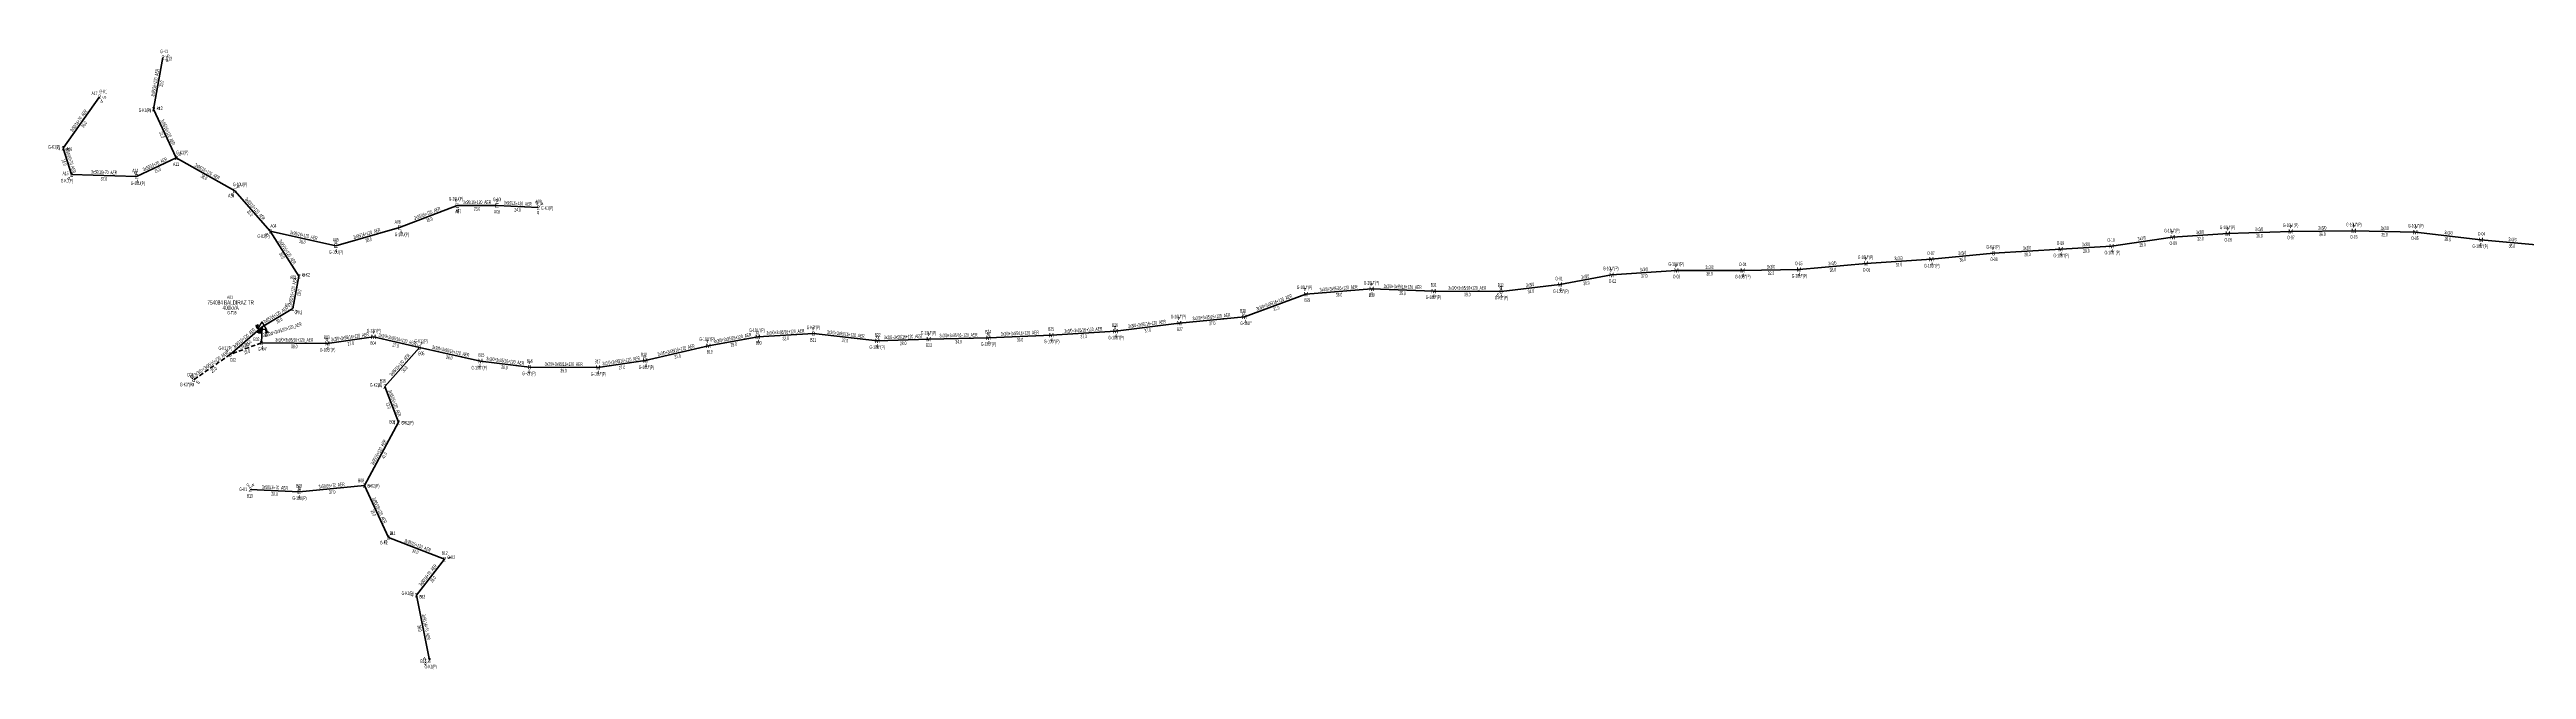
# Model space of a CAD drawing. Header units: millimetres. Extents: x 457514 to 465753, y 4009688 to 4014636.
# Drawn here: x 457514 to 458927, y 4009688 to 4010041 of the extents above; entities that cross this region are included whole.
import ezdxf
from ezdxf.enums import TextEntityAlignment as Align

# ---------------------------------------------------------------- set-up
doc = ezdxf.new("R2010")
doc.units = ezdxf.units.MM
doc.linetypes.add('DASHED', pattern=[3.75, 2.5, -1.25])
for name, color, linetype, lineweight in [('DIREK_AG_YENI', 108, 'Continuous', 25), ('DIREK_OG_YENI', 10, 'Continuous', 25), ('HAT_AG_HAVAI_YENI', 3, 'Continuous', 50), ('HAT_OG_HAVAI_ILERDE', 1, 'DASHED', 70), ('HAT_OG_HAVAI_YENI', 1, 'Continuous', 70), ('TRAFO_MEVCUT', 5, 'Continuous', 30), ('TRAFO_TADILAT_BYSK', 5, 'Continuous', 30)]:
    doc.layers.add(name, color=color, linetype=linetype, lineweight=lineweight)
doc.styles.add('Direk', font='B_CAD')
doc.styles.get("Standard").update_dxf_attribs({"font": 'Arial'})

# ---------------------------------------------------------------- blocks, each defined once
blk = doc.blocks.new('MEV_DIREK')
h = blk.add_hatch(color=32)
h.paths.add_polyline_path([(-2.1, 1), (-2.4, 1.1), (-3.3, -0.5), (-3.1, -0.7), (-2.7, 0.1), (-1.9, -0.4), (-1.8, -0.2), (-2.6, 0.2)])
h.paths.add_polyline_path([(-3.5, -0.2), (-3.3, -0.2), (-2.6, 1), (-2.7, 1.1)])
h.paths.add_polyline_path([(-3.5, 0.3), (-3.4, 0.2), (-3.1, 0.8), (-3.2, 0.9)])
h.paths.add_polyline_path([(-3.6, 0.8), (-3.7, 0.7), (-3.5, 0.6), (-3.5, 0.7)])
h.paths.add_polyline_path([(-1.5, -2.3), (-2.3, -2.3), (-2.5, -3.5), (-2.4, -3.5), (-2.2, -2.5), (-1.9, -2.5), (-2.1, -3.5), (-2, -3.5), (-1.8, -2.5), (-1.5, -2.5), (-1.7, -3.5), (-1.6, -3.5), (-1.4, -2.5), (-1.1, -2.5), (-1.3, -3.5), (-1.2, -3.5), (-1, -2.5), (-0.7, -2.5), (-0.9, -3.5), (-0.8, -3.5), (-0.6, -2.3), (-1.3, -2.3), (-1.3, -1.4), (-1.5, -1.4)])
at = {"layer": 'TRAFO_MEVCUT'}
for points in [[(2.4, -1.6), (2.1, -1.9), (2.1, -1.4), (1.9, -1.4), (2, -2.3), (2.2, -2), (2.3, -2.7), (2.1, -2.7), (2.4, -2.9), (2.4, -2.9), (2.6, -2.5), (2.4, -2.6)], [(2.4, -1.6), (2.1, -1.9), (2.1, -1.4), (1.9, -1.4), (2, -2.3), (2.2, -2), (2.3, -2.7), (2.1, -2.7), (2.4, -2.9), (2, -3.2), (2.2, -3.8), (2.3, -3.7), (2.1, -3.3), (2.3, -3.1), (2.4, -3.6), (2.5, -3.6), (2.3, -3.1), (2.5, -2.9), (2.7, -3.4), (2.7, -3.4), (2.6, -2.9), (2.7, -2.8), (2.9, -3.2), (3, -3.2), (2.8, -2.7), (3, -2.6), (3.1, -3.1), (3.2, -3), (3, -2.4), (2.4, -2.9), (2.6, -2.5), (2.4, -2.6)], [(3, -2.6), (3.1, -3.1), (3.2, -3), (3, -2.4), (2.4, -2.9), (2.6, -2.5), (2.4, -2.6), (2.4, -1.6), (2.1, -1.9), (2.1, -1.4), (1.9, -1.4), (2, -2.3), (2.2, -2), (2.3, -2.7), (2.1, -2.7), (2.4, -2.9), (2, -3.2), (2.2, -3.8), (2.3, -3.7), (2.1, -3.3), (2.3, -3.1), (2.4, -3.6), (2.5, -3.6), (2.3, -3.1), (2.5, -2.9), (2.7, -3.4), (2.7, -3.4), (2.6, -2.9), (2.7, -2.8), (2.9, -3.2), (3, -3.2), (2.8, -2.7)]]:
    blk.add_hatch(color=32, dxfattribs=at).paths.add_polyline_path(points)
at = {"layer": 'TRAFO_MEVCUT', "linetype": 'Continuous'}
for p, q in [((-2.5, -1.4), (0, 2.9)), ((2.5, -1.4), (0, 2.9)), ((-2.5, -1.4), (2.5, -1.4))]:
    blk.add_line(p, q, dxfattribs=at)
at = {"layer": 'TRAFO_MEVCUT', "color": 32, "flags": 128}
blk.add_lwpolyline([(1.9, -1.4), (2.1, -1.4), (2.1, -1.9), (2.4, -1.6), (2.4, -2.6), (2.6, -2.5), (2.4, -2.9), (3, -2.4), (3.2, -3), (3.1, -3.1), (3, -2.6), (2.8, -2.7), (3, -3.2), (2.9, -3.2), (2.7, -2.8), (2.6, -2.9), (2.7, -3.4), (2.7, -3.4), (2.5, -2.9), (2.3, -3.1), (2.5, -3.6), (2.4, -3.6), (2.3, -3.1), (2.1, -3.3), (2.3, -3.7), (2.2, -3.8), (2, -3.2), (2.4, -2.9), (2.1, -2.7), (2.3, -2.7), (2.2, -2), (2, -2.3), (1.9, -1.4)], dxfattribs=at)
at = {"layer": 'TRAFO_TADILAT_BYSK', "color": 32, "flags": 128}
for points in [[(-3.5, 0.6), (-3.5, 0.7), (-3.6, 0.8), (-3.7, 0.7), (-3.5, 0.6)], [(-3.3, -0.2), (-2.6, 1), (-2.7, 1.1), (-3.5, -0.2), (-3.3, -0.2)], [(-3.4, 0.2), (-3.1, 0.8), (-3.2, 0.9), (-3.5, 0.3), (-3.4, 0.2)], [(-1.8, -0.2), (-2.6, 0.2), (-2.1, 1), (-2.4, 1.1), (-3.3, -0.5), (-3.1, -0.7), (-2.7, 0.1), (-1.9, -0.4), (-1.8, -0.2)], [(-1.3, -1.4), (-1.5, -1.4), (-1.5, -2.3), (-2.3, -2.3), (-2.5, -3.5), (-2.4, -3.5), (-2.2, -2.5), (-1.9, -2.5), (-2.1, -3.5), (-2, -3.5), (-1.8, -2.5), (-1.5, -2.5), (-1.7, -3.5), (-1.6, -3.5), (-1.4, -2.5), (-1.1, -2.5), (-1.3, -3.5), (-1.2, -3.5), (-1, -2.5), (-0.7, -2.5), (-0.9, -3.5), (-0.8, -3.5), (-0.6, -2.3), (-1.3, -2.3), (-1.3, -1.4)]]:
    blk.add_lwpolyline(points, dxfattribs=at)

msp = doc.modelspace()

# ---------------------------------------------------------------- linework, layer by layer
at = {"layer": 'HAT_AG_HAVAI_YENI'}
for p, q in [((457579.19, 4010036.788), (457573.863, 4010007.384)), ((457542.986, 4010014.336), (457522.219, 4009984.996)), ((457573.863, 4010007.384), (457586.778467, 4009979.479074)), ((457527.059, 4009970.101), (457522.219, 4009984.996)), ((457586.778467, 4009979.479074), (457564.065, 4009968.865)), ((457586.778467, 4009979.479074), (457620.267, 4009960.733)), ((457564.065, 4009968.865), (457527.059, 4009970.101)), ((457640.387, 4009937.683), (457620.267, 4009960.733)), ((457746.98, 4009952.385), (457714.174, 4009939.771)), ((457769.756, 4009952.319), (457746.98, 4009952.385)), ((457793.318, 4009951.155), (457769.756, 4009952.319)), ((457677.861261, 4009929.349418), (457640.387, 4009937.683)), ((457640.387, 4009937.683), (457656.793, 4009912.065)), ((457714.174, 4009939.771), (457677.861261, 4009929.349418)), ((457656.793, 4009912.065), (457653.219, 4009893.625)), ((457653.219, 4009893.625), (457635.8, 4009883.103)), ((457617.495, 4009867.314), (457635.8, 4009883.103)), ((457725.553, 4009871.236), (457705.727, 4009849.003)), ((457705.727, 4009849.003), (457713.564, 4009828.691)), ((457713.564, 4009828.691), (457694.126, 4009792.518)), ((457656.973, 4009788.883), (457628.952, 4009790.193)), ((457694.126, 4009792.518), (457656.973, 4009788.883)), ((457694.126, 4009792.518), (457707.837, 4009762.782)), ((457707.837, 4009762.782), (457739.739, 4009750.499)), ((457739.739, 4009750.499), (457723.747, 4009729.9)), ((457723.747, 4009729.9), (457731.178, 4009692.913))]:
    msp.add_line(p, q, dxfattribs=at)
at = {"layer": 'HAT_OG_HAVAI_ILERDE'}
for p, q in [((457635.351, 4009873.974), (457617.495, 4009867.314)), ((457617.495, 4009867.314), (457596.724, 4009852.914))]:
    msp.add_line(p, q, dxfattribs=at)
at = {"layer": 'HAT_OG_HAVAI_YENI'}
for p, q in [((458690.854598, 4009929.171169), (458661.823313, 4009927.418274)), ((458725.638626, 4009934.326404), (458690.854598, 4009929.171169)), ((458757.129, 4009936.278), (458725.638626, 4009934.326404)), ((458793.050808, 4009937.577573), (458757.129, 4009936.278)), ((458829.016035, 4009937.963225), (458793.050808, 4009937.577573)), ((458864.126297, 4009937.13652), (458829.016035, 4009937.963225)), ((458901.474497, 4009932.762668), (458864.126297, 4009937.13652)), ((458937.27, 4009929.467), (458901.474497, 4009932.762668)), ((458442.514809, 4009915.305825), (458405.624115, 4009912.686408)), ((458480.419389, 4009915.278385), (458442.514809, 4009915.305825)), ((458512.555606, 4009915.799635), (458480.419389, 4009915.278385)), ((458550.728551, 4009919.18889), (458512.555606, 4009915.799635)), ((458588.036134, 4009921.655712), (458550.728551, 4009919.18889)), ((458623.469, 4009925.141), (458588.036134, 4009921.655712)), ((458661.823313, 4009927.418274), (458623.469, 4009925.141)), ((458231.247, 4009901.809), (458196.129, 4009888.764)), ((458268.692857, 4009904.710069), (458231.247, 4009901.809)), ((458304.039, 4009903.517), (458268.692857, 4009904.710069)), ((458342.551, 4009903.336), (458304.039, 4009903.517)), ((458376.108, 4009907.197), (458342.551, 4009903.336)), ((458405.624115, 4009912.686408), (458376.108, 4009907.197)), ((458196.129, 4009888.764), (458158.92, 4009885.253)), ((457635.351, 4009873.974), (457635.8, 4009883.103)), ((457672.89253, 4009873.614418), (457635.351, 4009873.974)), ((457699.289264, 4009877.356053), (457672.89253, 4009873.614418)), ((457725.553, 4009871.236), (457699.289264, 4009877.356053)), ((457890.381963, 4009872.258587), (457854.266993, 4009863.812044)), ((457918.530846, 4009877.448693), (457890.381963, 4009872.258587)), ((457950.206, 4009879.246), (457918.530846, 4009877.448693)), ((457986.754, 4009875.051), (457950.206, 4009879.246)), ((458016.04042, 4009876.086254), (457986.754, 4009875.051)), ((458050.059397, 4009876.854227), (458016.04042, 4009876.086254)), ((458086.023931, 4009878.358812), (458050.059397, 4009876.854227)), ((458122.582354, 4009880.608338), (458086.023931, 4009878.358812)), ((458158.92, 4009885.253), (458122.582354, 4009880.608338)), ((457760.248, 4009863.582), (457725.553, 4009871.236)), ((457788.204, 4009860.098), (457760.248, 4009863.582)), ((457827.338798, 4009859.854027), (457788.204, 4009860.098)), ((457854.266993, 4009863.812044), (457827.338798, 4009859.854027))]:
    msp.add_line(p, q, dxfattribs=at)

# ---------------------------------------------------------------- block references
at = {"layer": 'TRAFO_MEVCUT'}
msp.add_blockref('MEV_DIREK', (457635.8, 4009883.103), dxfattribs=at)

# ---------------------------------------------------------------- texts
at = {"layer": 'DIREK_AG_YENI', "width": 0.53}
for s, p in [('G-K1', (457579.829222, 4010040.316381)), ('A13', (457582.633939, 4010036.164076)), ('A17', (457540.129203, 4010016.358056)), ('G-K1', (457545.168733, 4010017.419805)), ('G-K1(P)', (457568.81201, 4010006.738394)), ('A12', (457577.334755, 4010007.827752)), ('G-K1(P)', (457517.189993, 4009985.760604)), ('A16', (457525.679236, 4009984.46991)), ('A15', (457523.606773, 4009970.677305)), ('A14', (457563.363206, 4009972.293919)), ('A11', (457586.650452, 4009975.981416)), ('G-K1(P)', (457590.210696, 4009982.657211)), ('G-K1(P)', (457524.374671, 4009966.533068)), ('G-10U(P)', (457564.845019, 4009965.053877)), ('A10', (457618.061488, 4009958.015332)), ('G-10U(P)', (457623.2451, 4009964.402663)), ('G-10U(P)', (457746.282404, 4009956.173639)), ('G-10I', (457769.847823, 4009955.832325)), ('A06', (457713.062127, 4009943.089695)), ('A07', (457747.613796, 4009948.942864)), ('A08', (457769.664557, 4009948.820195)), ('A09', (457793.490695, 4009954.650737)), ('G-K1(P)', (457798.414864, 4009950.903207)), ('G-K2(P)', (457636.5602, 4009934.812206)), ('A04', (457642.174433, 4009940.692167)), ('A05', (457677.755117, 4009932.847808)), ('G-10U(P)', (457715.482227, 4009935.866232)), ('G-10U(P)', (457677.969194, 4009925.792049)), ('A03', (457653.355378, 4009911.407158)), ('G-K2', (457660.790876, 4009912.830056)), ('A02', (457650.349076, 4009895.628381)), ('G-K2', (457656.479414, 4009891.349034)), ('G-K2(P)', (457700.729955, 4009849.912307)), ('B06', (457704.588603, 4009852.312691)), ('B07', (457710.070818, 4009828.909357)), ('G-K2(P)', (457718.65597, 4009828.372704)), ('G-K1', (457624.975471, 4009790.378905)), ('B10', (457628.788551, 4009786.696819)), ('B09', (457656.884089, 4009792.381871)), ('B08', (457692.18567, 4009795.430923)), ('G-K2(P)', (457699.22791, 4009792.362216)), ('G-10U(P)', (457657.063166, 4009785.33472)), ('G-K2', (457705.171561, 4009759.938819)), ('B11', (457710.230773, 4009765.3354)), ('B12', (457739.906885, 4009753.994971)), ('G-K2', (457743.649725, 4009751.587887)), ('G-K1(P)', (457718.818977, 4009731.058759)), ('B13', (457727.15408, 4009729.098871)), ('B14', (457727.746568, 4009692.223596)), ('G-K1(P)', (457731.929676, 4009689.171614))]:
    msp.add_text(s, height=2.05, dxfattribs=at).set_placement(p, align=Align.MIDDLE_CENTER)
at = {"layer": 'DIREK_AG_YENI', "style": 'Direk'}
for s, p in [('2', (457579.19, 4010036.788)), ('2', (457542.986, 4010014.336)), ('2', (457573.863, 4010007.384)), ('2', (457522.219, 4009984.996)), ('2', (457527.059, 4009970.101)), ('2', (457586.778467, 4009979.479074)), ('E', (457564.065, 4009968.865)), ('E', (457620.267, 4009960.733)), ('E', (457746.98, 4009952.385)), ('E', (457769.756, 4009952.319)), ('2', (457793.318, 4009951.155)), ('2', (457640.387, 4009937.683)), ('E', (457677.861261, 4009929.349418)), ('E', (457714.174, 4009939.771)), ('2', (457656.793, 4009912.065)), ('2', (457653.219, 4009893.625)), ('2', (457705.727, 4009849.003)), ('2', (457713.564, 4009828.691)), ('2', (457628.952, 4009790.193)), ('E', (457656.973, 4009788.883)), ('2', (457694.126, 4009792.518)), ('2', (457707.837, 4009762.782)), ('2', (457739.739, 4009750.499)), ('2', (457723.747, 4009729.9)), ('2', (457731.178, 4009692.913))]:
    msp.add_text(s, height=2.5, dxfattribs=at).set_placement(p, align=Align.MIDDLE_CENTER)
at = {"layer": 'DIREK_AG_YENI', "color": 32, "style": 'Direk'}
for s, rotation, p in [('4', 409.731339, (457581.326462, 4010034.978157)), ('5', 469.731339, (457581.825601, 4010037.733308)), ('5', 444.708947, (457545.77407, 4010014.077798)), ('4', 384.708947, (457544.156425, 4010011.79236)), ('4', 97.283922, (457576.640404, 4010007.739002)), ('4', 441.355032, (457524.987188, 4009984.575128)), ('4', 132.798727, (457588.832953, 4009981.381464)), ('4', 323.044075, (457525.375639, 4009967.863525)), ('4', 371.566932, (457564.626435, 4009966.121865)), ('4', 140.939085, (457622.03141, 4009962.907134)), ('4', 190.432931, (457746.472964, 4009955.138709)), ('4', 178.502883, (457769.829155, 4009955.118044)), ('5', 199.671798, (457792.375431, 4009953.791582)), ('4', 132.171799, (457795.393178, 4009953.034796)), ('4', 306.876545, (457638.147195, 4009936.00274)), ('4', 378.522559, (457715.063498, 4009937.116044)), ('4', 361.737861, (457677.946175, 4009926.550706)), ('4', 100.833464, (457659.543097, 4009912.591274)), ('4', 415.082631, (457655.51494, 4009892.022295)), ('4', 259.686789, (457702.972237, 4009849.504281)), ('4', 446.423131, (457716.358546, 4009828.516315)), ('5', 567.323334, (457627.666768, 4009792.680605)), ('4', 507.323334, (457630.463713, 4009792.549846)), ('4', 448.251049, (457696.924696, 4009792.432543)), ('4', 361.455646, (457657.044129, 4009786.083904)), ('4', 136.848075, (457709.752019, 4009764.82472)), ('4', 105.559117, (457742.436392, 4009751.250051)), ('4', 436.768026, (457726.472664, 4009729.259096)), ('4', 251.359971, (457728.524873, 4009693.80794)), ('5', 311.359971, (457729.076396, 4009691.062795))]:
    msp.add_text(s, height=2, rotation=rotation, dxfattribs=at).set_placement(p, align=Align.MIDDLE_CENTER)
at = {"layer": 'DIREK_AG_YENI', "color": 4, "style": 'Direk'}
for p in [(457571.383175, 4010007.067034), (457519.747403, 4009985.371778), (457563.563719, 4009971.314228), (457618.691634, 4009958.791809), (457747.432711, 4009949.926331), (457793.194647, 4009948.658045), (457677.785444, 4009931.848268), (457654.337556, 4009911.595113), (457711.06887, 4009828.846969), (457656.909492, 4009791.382193), (457706.127162, 4009760.958143), (457721.313372, 4009730.472235)]:
    msp.add_text('q', height=2, dxfattribs=at).set_placement(p, align=Align.MIDDLE_CENTER)
at = {"layer": 'DIREK_OG_YENI', "width": 0.53}
for s, p in [("G-10U''(P)", (458829.03855, 4009941.4759)), ("G-K1''(P)", (458623.18399, 4009928.756086)), ('O-09', (458661.614118, 4009930.912017)), ('O-10', (458690.492224, 4009932.652359)), ("G-10U''(P)", (458725.251842, 4009938.013651)), ('O-09', (458726.003764, 4009930.845503)), ("G-10U''(P)", (458756.952692, 4009939.871144)), ('O-08', (458757.300531, 4009932.782206)), ("G-10U''(P)", (458792.967674, 4009941.123215)), ('O-07', (458793.132848, 4009934.078534)), ('O-06', (458828.993602, 4009934.463297)), ("G-10U''(P)", (458864.381054, 4009940.766811)), ('O-05', (458863.881287, 4009933.645106)), ("G-10U''(P)", (458901.088962, 4009929.075929)), ('O-04', (458901.838519, 4009936.243687)), ("G-10U''(P)", (458405.147385, 4009916.408651)), ("G-10U''(P)", (458442.389604, 4009918.873382)), ('O-04', (458480.392274, 4009918.77828)), ('O-05', (458512.372337, 4009919.294833)), ("G-10U''(P)", (458550.446449, 4009922.83154)), ('O-06', (458550.998796, 4009915.699339)), ("G-10U''(P)", (458588.336294, 4009918.005064)), ('O-07', (458587.749329, 4009925.143941)), ('O-08', (458623.744083, 4009921.651827)), ("G-10U''(P)", (458662.039613, 4009923.805876)), ("G-10U''(P)", (458691.23829, 4009925.485179)), ("G-10U''(P)", (458230.403419, 4009905.644522)), ("G-10U''(P)", (458268.615658, 4009908.252558)), ('B30', (458268.769113, 4009901.2109)), ("G-10U''(P)", (458303.970998, 4009899.979431)), ('B31', (458304.106267, 4009907.016354)), ("G-K2''(P)", (458342.747992, 4009899.753187)), ('B32', (458342.358851, 4009906.830722)), ("G-10U''(P)", (458376.672276, 4009903.443523)), ('O-01', (458375.587677, 4009910.658107)), ('O-02', (458406.068749, 4009909.214766)), ('O-03', (458442.637567, 4009911.807978)), ("G-10U''(P)", (458480.446624, 4009911.763084)), ("G-10U''(P)", (458512.744328, 4009912.200443)), ("G-10U''(P)", (458158.50944, 4009888.94979)), ('B28', (458195.348562, 4009892.175879)), ("G-10U''", (458196.957613, 4009885.141514)), ('B29', (458231.998818, 4009898.390701)), ("G-K1''(P)", (457614.749459, 4009870.859146)), ('B02', (457632.525937, 4009876.04016)), ('B03', (457672.663042, 4009877.106886)), ("G-12I''(P)", (457699.446645, 4009880.925336)), ('B04', (457699.135087, 4009873.85945)), ("G-K1''(P)", (457726.405786, 4009874.995959)), ("G-10U''(P)", (457889.58267, 4009876.082823)), ("G-10U''(P)", (457918.085299, 4009881.159143)), ('B20', (457918.948125, 4009873.973657)), ("G-K2''(P)", (457950.308117, 4009882.790805)), ('B21', (457950.105215, 4009875.747451)), ("G-10U''(P)", (457986.612783, 4009871.475306)), ('B22', (457986.892119, 4009878.548274)), ("G-10U''(P)", (458015.937433, 4009879.642335)), ('B23', (458016.141741, 4009872.587721)), ("G-10U''(P)", (458050.174106, 4009873.292065)), ('B24', (458049.946748, 4009880.352414)), ("G-10U''(P)", (458086.209863, 4009874.760974)), ('B25', (458085.843296, 4009881.854148)), ("G-10U''(P)", (458122.929518, 4009876.937471)), ('B26', (458122.252819, 4009884.092791)), ('B27', (458159.30633, 4009881.774387)), ('C02', (457619.116192, 4009864.212107)), ("G-K4''", (457635.973479, 4009870.426717)), ("G-10U''(P)", (457673.130568, 4009869.991832)), ('B05', (457726.629759, 4009867.905746)), ("G-10U''(P)", (457759.596644, 4009859.800127)), ('B15', (457760.842062, 4009867.031216)), ('B16', (457788.431723, 4009863.590584)), ('B17', (457827.094513, 4009863.345491)), ("G-10U''(P)", (457854.989941, 4009860.008763)), ('B18', (457853.613397, 4009867.250476)), ('B19', (457891.098015, 4009868.832618)), ("G-K3''(P)", (457592.762267, 4009850.167433)), ('C03', (457594.729886, 4009855.790371)), ("G-K1''(P)", (457787.969474, 4009856.501079)), ("G-10U''(P)", (457827.592771, 4009856.224094))]:
    msp.add_text(s, height=2.05, dxfattribs=at).set_placement(p, align=Align.MIDDLE_CENTER)
at = {"layer": 'DIREK_OG_YENI', "color": 32, "style": 'Direk'}
for s, rotation, p in [('4', 184.507825, (458623.248933, 4009927.932339)), ('4', 185.9883, (458725.346515, 4009937.111125)), ('4', 182.809133, (458756.991775, 4009939.074635)), ('4', 181.343144, (458792.985175, 4009940.376803)), ('4', 179.63276, (458829.033982, 4009940.763167)), ('4', 175.985838, (458864.322306, 4009939.929651)), ('4', 354.030078, (458901.183279, 4009929.977854)), ('4', 187.298481, (458405.268408, 4009915.463722)), ('4', 182.009992, (458442.416602, 4009918.104102)), ('4', 184.428383, (458550.512355, 4009921.980531)), ('4', 364.70034, (458588.265579, 4009918.865129)), ('4', 363.426612, (458661.990669, 4009924.62328)), ('4', 365.942782, (458691.144496, 4009926.386217)), ('4', 192.404091, (458230.645546, 4009904.543639)), ('4', 181.248423, (458268.631853, 4009907.509405)), ('4', 358.89875, (458303.985186, 4009900.717517)), ('5', 316.438909, (458340.621443, 4009901.307008)), ('4', 363.147098, (458342.704719, 4009900.540223)), ('4', 368.549488, (458376.524258, 4009904.428114)), ('4', 360.443889, (458480.441082, 4009912.47847)), ('4', 363.001531, (458512.702222, 4009913.003476)), ('4', 186.337215, (458158.610936, 4009888.035891)), ('4', 372.88426, (458196.753351, 4009886.034497)), ('4', 369.952964, (457635.834951, 4009871.21614)), ('4', 177.475277, (457699.412605, 4009880.153335)), ('4', 151.279675, (457726.898497, 4009873.691532)), ('4', 191.80529, (457889.809121, 4009874.999363)), ('4', 366.847241, (457918.864669, 4009874.668664)), ('4', 178.3499, (457950.286628, 4009882.044839)), ('4', 357.738367, (457986.643504, 4009872.253181)), ('4', 181.658873, (458015.959364, 4009878.88508)), ('4', 361.844405, (458050.149516, 4009874.055678)), ('4', 362.958346, (458086.168439, 4009875.562544)), ('4', 365.402564, (458122.845982, 4009877.820777)), ('4', 217.756013, (457615.780559, 4009869.527751)), ('4', 363.759467, (457673.07612, 4009870.820443)), ('4', 350.227761, (457759.77275, 4009860.822627)), ('4', 176.269493, (457788.386178, 4009862.892067)), ('4', 364.002255, (457827.534226, 4009857.060855)), ('4', 370.762691, (457854.789869, 4009861.061299)), ('4', 349.732576, (457596.22492, 4009850.158838)), ('5', 417.232575, (457599.078448, 4009851.398555))]:
    msp.add_text(s, height=2, rotation=rotation, dxfattribs=at).set_placement(p, align=Align.MIDDLE_CENTER)
at = {"layer": 'DIREK_OG_YENI', "style": 'Direk'}
for s, p in [('M', (458661.823313, 4009927.418274)), ('M', (458690.854598, 4009929.171169)), ('M', (458725.638626, 4009934.326404)), ('M', (458757.129, 4009936.278)), ('M', (458793.050808, 4009937.577573)), ('M', (458829.016035, 4009937.963225)), ('M', (458864.126297, 4009937.13652)), ('M', (458901.474497, 4009932.762668)), ('M', (458442.514809, 4009915.305825)), ('M', (458480.419389, 4009915.278385)), ('M', (458512.555606, 4009915.799635)), ('M', (458550.728551, 4009919.18889)), ('M', (458588.036134, 4009921.655712)), ('8', (458623.469, 4009925.141)), ('M', (458231.247, 4009901.809)), ('M', (458268.692857, 4009904.710069)), ('M', (458304.039, 4009903.517)), ('8', (458342.551, 4009903.336)), ('M', (458376.108, 4009907.197)), ('M', (458405.624115, 4009912.686408)), ('M', (458158.92, 4009885.253)), ('M', (458196.129, 4009888.764)), ('8', (457635.351, 4009873.974)), ('M', (457672.89253, 4009873.614418)), ('M', (457699.289264, 4009877.356053)), ('8', (457725.553, 4009871.236)), ('M', (457890.381963, 4009872.258587)), ('M', (457918.530846, 4009877.448693)), ('8', (457950.206, 4009879.246)), ('M', (457986.754, 4009875.051)), ('M', (458016.04042, 4009876.086254)), ('M', (458050.059397, 4009876.854227)), ('M', (458086.023931, 4009878.358812)), ('M', (458122.582354, 4009880.608338)), ('8', (457617.495, 4009867.314)), ('M', (457760.248, 4009863.582)), ('8', (457788.204, 4009860.098)), ('M', (457827.338798, 4009859.854027)), ('M', (457854.266993, 4009863.812044)), ('8', (457596.724, 4009852.914))]:
    msp.add_text(s, height=2.5, dxfattribs=at).set_placement(p, align=Align.MIDDLE_CENTER)
at = {"layer": 'DIREK_OG_YENI', "color": 4, "style": 'Direk'}
for p in [(458268.747326, 4009902.210663), (458342.413751, 4009905.83223), (458195.571544, 4009891.201056), (457672.72861, 4009876.109038), (457723.785233, 4009873.003767), (457918.232789, 4009879.930862), (457986.852657, 4009877.549053), (458049.978933, 4009879.352932), (458122.346971, 4009883.097233), (457788.041341, 4009857.603297), (457853.800139, 4009866.268067), (457595.299633, 4009854.968551)]:
    msp.add_text('q', height=2, dxfattribs=at).set_placement(p, align=Align.MIDDLE_CENTER)
at = {"layer": 'HAT_AG_HAVAI_YENI', "lineweight": 30, "width": 0.53}
for s, rotation, p in [('3x95/16+120_AER', 439.731269, (457575.690176, 4010022.237696)), ('3x50/16+70_AER', 414.70786, (457531.908472, 4010000.15733)), ('3x95/16+120_AER', 294.836565, (457581.092116, 4009993.788527)), ('3x50/16+70_AER', 288.001178, (457525.44707, 4009977.811193)), ('3x50/16+70_AER', 358.087711, (457545.590335, 4009970.332273)), ('3x50/16+70_AER', 385.047008, (457575.061926, 4009974.942084)), ('3x95/16+120_AER', 330.761224, (457603.938005, 4009970.847796)), ('3x95/16+120_AER', 311.116672, (457630.96738, 4009949.767032)), ('3x95/16+120_AER', 381.03212, (457730.271613, 4009946.871342)), ('3x95/16+120_AER', 359.834768, (457758.370412, 4009953.202179)), ('3x95/16+120_AER', 357.171747, (457781.579191, 4009952.586297)), ('3x95/16+120_AER', 302.635753, (457649.305751, 4009925.332226)), ('3x95/16+120_AER', 347.462484, (457659.308572, 4009934.345961)), ('3x95/16+120_AER', 376.013217, (457695.78301, 4009935.377184)), ('3x95/16+120_AER', 439.031459, (457654.17164, 4009903.006289)), ('3x95/16+120_AER', 391.132781, (457644.070115, 4009889.091332)), ('3x95/16+120_AER', 400.778613, (457626.092255, 4009875.85232)), ('3x95/16+120_AER', 408.274629, (457715.005503, 4009860.685095)), ('3x95/16+120_AER', 291.098839, (457710.4385, 4009839.152958)), ('3x95/16+120_AER', 421.747011, (457703.096096, 4009811.006955)), ('3x50/16+70_AER', 357.322696, (457643.002619, 4009790.387273)), ('3x50/16+70_AER', 365.588489, (457675.466659, 4009791.546639)), ('3x95/16+120_AER', 294.755016, (457701.75323, 4009778.006211)), ('3x95/16+120_AER', 338.941831, (457724.093392, 4009757.433961)), ('3x50/16+70_AER', 412.177097, (457731.071491, 4009740.720743)), ('3x50/16+70_AER', 281.359867, (457728.295836, 4009711.573883))]:
    msp.add_text(s, height=2.05, rotation=rotation, dxfattribs=at).set_placement(p, align=Align.CENTER)
for s, rotation, p in [('30.0', 439.731269, (457577.362947, 4010021.934645)), ('36.0', 414.70786, (457533.29604, 4009999.175162)), ('31.0', 294.836565, (457579.54935, 4009993.074473)), ('16.0', 288.001178, (457523.830284, 4009977.28583)), ('25.0', 385.047008, (457575.781641, 4009973.401951)), ('37.0', 358.087711, (457545.533606, 4009968.633219)), ('38.0', 330.761224, (457603.10764, 4009969.36439)), ('31.0', 311.116672, (457629.686647, 4009948.649121)), ('35.0', 381.03212, (457730.881728, 4009945.284597)), ('23.0', 359.834768, (457758.36551, 4009951.502186)), ('24.0', 357.171747, (457781.49531, 4009950.888368)), ('38.0', 347.462484, (457658.939538, 4009932.686499)), ('38.0', 376.013217, (457696.251971, 4009933.743147)), ('30.0', 302.635753, (457647.874154, 4009924.415423)), ('19.0', 439.031459, (457655.840584, 4009902.68283)), ('20.0', 391.132781, (457644.949055, 4009887.636181)), ('24.0', 400.778613, (457627.20259, 4009874.565014)), ('30.0', 408.274629, (457716.274287, 4009859.553641)), ('22.0', 291.098839, (457708.852466, 4009838.540995)), ('41.0', 421.747011, (457704.593569, 4009810.202234)), ('28.0', 357.322696, (457642.923211, 4009788.689129)), ('37.0', 365.588489, (457675.63221, 4009789.854719)), ('33.0', 294.755016, (457700.209449, 4009777.294354)), ('34.0', 338.941831, (457723.482556, 4009755.847493)), ('26.0', 412.177097, (457732.414338, 4009739.678264)), ('38.0', 281.359867, (457726.62914, 4009711.239032))]:
    msp.add_text(s, height=2.05, rotation=rotation, dxfattribs=at).set_placement(p, align=Align.TOP_CENTER)
at = {"layer": 'HAT_OG_HAVAI_ILERDE', "lineweight": 30, "width": 0.53}
for s, rotation, p in [('<3x3/0>', 380.453854, (457626.125988, 4009871.44066)), ('<3x3/0>+3x95/16+120_AER', 394.732574, (457606.625215, 4009860.812547))]:
    msp.add_text(s, height=2.05, rotation=rotation, dxfattribs=at).set_placement(p, align=Align.CENTER)
for s, rotation, p in [('25.0', 394.732574, (457607.593785, 4009859.415453)), ('19.0', 380.453854, (457626.720058, 4009869.847839))]:
    msp.add_text(s, height=2.05, rotation=rotation, dxfattribs=at).set_placement(p, align=Align.TOP_CENTER)
at = {"layer": 'HAT_OG_HAVAI_YENI', "lineweight": 30, "width": 0.53}
for s, rotation, p in [('3x3/0', 363.398158, (458642.595875, 4009927.128071)), ('3x3/0', 363.455296, (458676.287726, 4009929.143176)), ('3x3/0', 368.430267, (458708.121997, 4009932.589602)), ('3x3/0', 363.54613, (458741.331067, 4009936.150508)), ('3x3/0', 362.072125, (458775.058998, 4009937.777164)), ('3x3/0', 360.614355, (458811.024307, 4009938.62035)), ('3x3/0', 358.651165, (458846.591175, 4009938.399637)), ('3x3/0', 353.32051, (458882.899265, 4009935.793825)), ('3x3/0', 354.740081, (458919.450333, 4009931.961377)), ('3x3/0', 364.06146, (458424.00926, 4009914.843982)), ('3x3/0', 359.958523, (458461.467714, 4009916.142105)), ('3x3/0', 360.929256, (458496.473713, 4009916.388898)), ('3x3/0', 365.073807, (458531.566906, 4009918.340932)), ('3x3/0', 363.782959, (458569.326262, 4009921.270449)), ('3x3/0', 365.617461, (458605.669466, 4009924.244203)), ('3x3/0+3x95/16+120_AER', 380.378701, (458213.392255, 4009896.083124)), ('3x3/0+3x95/16+120_AER', 364.429969, (458249.904489, 4009904.107044)), ('3x3/0+3x95/16+120_AER', 358.066513, (458286.394721, 4009904.962965)), ('3x3/0+3x95/16+120_AER', 359.730976, (458323.299105, 4009904.276405)), ('3x3/0', 366.562786, (458359.232432, 4009906.1108)), ('3x3/0', 370.536138, (458390.710603, 4009910.777198)), ('3x3/0+3x95/16+120_AER', 367.284454, (458140.643252, 4009883.773928)), ('3x3/0+3x95/16+120_AER', 365.389305, (458177.444548, 4009887.854638)), ('3xSW+3x95/16+120_AER', 17.830314, (457648.061003, 4009880.478346)), ('3x3/0+3x95/16+120_AER', 359.450969, (457654.13001, 4009874.644252)), ('3x3/0+3x95/16+120_AER', 368.067709, (457685.971605, 4009876.326823)), ('3x3/0+3x95/16+120_AER', 346.882133, (457712.614035, 4009875.123676)), ('3x3/0+3x95/16+120_AER', 347.55947, (457743.08353, 4009868.238755)), ('3x3/0+3x95/16+120_AER', 373.163684, (457872.130904, 4009868.862981)), ('3x3/0+3x95/16+120_AER', 370.446895, (457904.302279, 4009875.68955)), ('3x3/0+3x95/16+120_AER', 363.247661, (457934.320508, 4009879.196015)), ('3x3/0+3x95/16+120_AER', 353.451655, (457968.576948, 4009877.992896)), ('3x3/0+3x95/16+120_AER', 362.024852, (458001.366951, 4009876.418004)), ('3x3/0+3x95/16+120_AER', 361.293224, (458033.030725, 4009877.320024)), ('3x3/0+3x95/16+120_AER', 362.395586, (458068.006135, 4009878.455777)), ('3x3/0+3x95/16+120_AER', 363.521105, (458104.250938, 4009880.331971)), ('3x3/0+3x95/16+120_AER', 352.89597, (457774.331248, 4009862.683155)), ('3x3/0+3x95/16+120_AER', 359.6434, (457807.77689, 4009860.825795)), ('3x3/0+3x95/16+120_AER', 368.361698, (457840.679287, 4009862.674))]:
    msp.add_text(s, height=2.05, rotation=rotation, dxfattribs=at).set_placement(p, align=Align.CENTER)
for s, rotation, p in [('35.0', 368.430267, (458708.371226, 4009930.907971)), ('32.0', 363.54613, (458741.436215, 4009934.453763)), ('36.0', 362.072125, (458775.120466, 4009936.078275)), ('36.0', 360.614355, (458811.042535, 4009936.920448)), ('35.0', 358.651165, (458846.551158, 4009936.700108)), ('38.0', 353.32051, (458882.701529, 4009934.105364)), ('36.0', 354.740081, (458919.294488, 4009930.268536)), ('38.0', 359.958523, (458461.466484, 4009914.442105)), ('32.0', 360.929256, (458496.501283, 4009914.689122)), ('38.0', 365.073807, (458531.717252, 4009916.647593)), ('37.0', 363.782959, (458569.438423, 4009919.574153)), ('36.0', 365.617461, (458605.835872, 4009922.552367)), ('38.0', 363.398158, (458642.696642, 4009925.43106)), ('29.0', 363.455296, (458676.390185, 4009927.446267)), ('38.0', 364.429969, (458250.035798, 4009902.412123)), ('35.0', 358.066513, (458286.337365, 4009903.263933)), ('39.0', 359.730976, (458323.291123, 4009902.576423)), ('34.0', 366.562786, (458359.426729, 4009904.42194)), ('30.0', 370.536138, (458391.021457, 4009909.10586)), ('37.0', 364.06146, (458424.129665, 4009913.148251)), ('37.0', 365.389305, (458177.604216, 4009886.162153)), ('37.0', 380.378701, (458213.984235, 4009894.489525)), ('9.0', 447.185441, (457636.424575, 4009878.496844)), ('38.0', 359.450969, (457654.11372, 4009872.94433)), ('27.0', 368.067709, (457686.210189, 4009874.643648)), ('27.0', 346.882133, (457712.228212, 4009873.468037)), ('29.0', 370.446895, (457904.61053, 4009874.01773)), ('32.0', 363.247661, (457934.416816, 4009877.498746)), ('37.0', 353.451655, (457968.383078, 4009876.303987)), ('29.0', 362.024852, (458001.427017, 4009874.719065)), ('34.0', 361.293224, (458033.069092, 4009875.620457)), ('36.0', 362.395586, (458068.077193, 4009876.757263)), ('37.0', 363.521105, (458104.355346, 4009878.63518)), ('37.0', 367.284454, (458140.858804, 4009882.087649)), ('36.0', 347.55947, (457742.717306, 4009866.57867)), ('28.0', 352.89597, (457774.121007, 4009860.996206)), ('39.0', 359.6434, (457807.76631, 4009859.125828)), ('27.0', 368.361698, (457840.926504, 4009860.992071)), ('37.0', 373.163684, (457872.518051, 4009867.207651))]:
    msp.add_text(s, height=2.05, rotation=rotation, dxfattribs=at).set_placement(p, align=Align.TOP_CENTER)
at = {"layer": 'TRAFO_MEVCUT', "width": 0.6}
for s, height, p in [('A01', 1.8, (457617.442339, 4009899.140981)), ('754084 BALDIRAZ TR', 2.5, (457617.824232, 4009895.732295)), ('400kVA', 2.5, (457617.824232, 4009892.732295))]:
    msp.add_text(s, height=height, dxfattribs=at).set_placement(p, align=Align.CENTER)
msp.add_text('G-T35', height=1.8, dxfattribs=at).set_placement((457618.527911, 4009892.044603), align=Align.TOP_CENTER)

doc.saveas('drawing.dxf')
